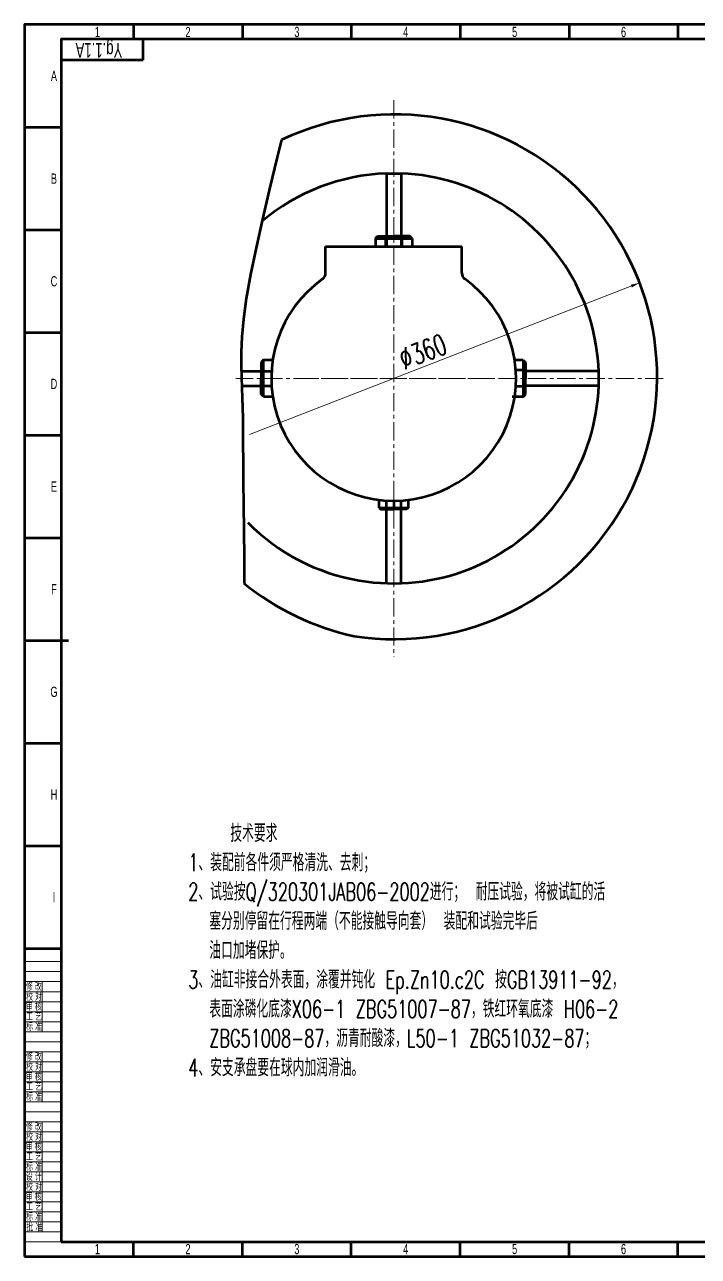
# Model space of a CAD drawing. Extents: x -25 to 1164, y -10 to 831.
# Drawn here: x -25 to 435, y -10 to 831 of the extents above; entities that cross this region are included whole.
import ezdxf
from ezdxf.enums import TextEntityAlignment as Align

# ---------------------------------------------------------------- set-up
doc = ezdxf.new("R2010")
doc.units = 0
doc.header["$LTSCALE"] = 10
doc.header["$MEASUREMENT"] = 0
doc.linetypes.add('CENTER', pattern=[2, 1.25, -0.25, 0.25, -0.25])
doc.linetypes.add('G', pattern=[2, 1.25, -0.25, 0.25, -0.25])
doc.layers.get('0').update_dxf_attribs({"linetype": 'CONTINUOUS', "lineweight": 53})
for name, color, linetype, lineweight in [('01', 7, 'CONTINUOUS', 53), ('05', 4, 'G', 20), ('1', 1, 'CENTER', 20), ('5', 5, 'CONTINUOUS', 20), ('6', 6, 'CONTINUOUS', 20)]:
    doc.layers.add(name, color=color, linetype=linetype, lineweight=lineweight)
doc.styles.add('INTECAD', font='GBTXT', dxfattribs={"width": 0.67, "bigfont": 'INTECAD'})
doc.styles.get("Standard").update_dxf_attribs({"font": 'txt.shx', "width": 0.67, "bigfont": 'hztxt.shx'})

# ---------------------------------------------------------------- blocks, each defined once
blk = doc.blocks.new('D_H_D_H')
at = {"layer": '01'}
for p, q in [((56, -14), (56, 0)), ((0, -14), (56, -14))]:
    blk.add_line(p, q, dxfattribs=at)

msp = doc.modelspace()

# ---------------------------------------------------------------- linework, layer by layer
for p, q in [((221.87, 729.39), (221.87, 679.42)), ((221.87, 729.39), (231.87, 729.39)), ((231.87, 729.39), (231.87, 679.42)), ((214.37, 685.06), (215.87, 686.56)), ((214.37, 685.06), (239.37, 685.06)), ((214.37, 685.06), (214.37, 679.4)), ((215.87, 686.56), (226.87, 686.56)), ((221.37, 685.06), (221.37, 679.42)), ((237.87, 686.56), (226.87, 686.56)), ((232.37, 685.06), (232.37, 679.42)), ((239.37, 685.06), (237.87, 686.56)), ((239.37, 685.06), (239.37, 679.4)), ((138.03, 602.12), (136.53, 600.62)), ((136.53, 600.62), (136.53, 589.62)), ((138.03, 602.12), (144.84, 602.12)), ((138.03, 577.12), (138.03, 602.12)), ((315.3, 601.85), (308.73, 601.85)), ((315.3, 601.85), (315.3, 576.85)), ((315.3, 601.85), (316.8, 600.35)), ((316.8, 600.35), (316.8, 589.35)), ((122.8, 594.48), (136.53, 594.48)), ((136.53, 578.62), (136.53, 589.62)), ((138.03, 594.48), (144.02, 594.48)), ((315.3, 594.98), (309.69, 594.98)), ((366.78, 594.48), (316.8, 594.48)), ((316.8, 578.35), (316.8, 589.35)), ((123.18, 584.48), (136.53, 584.48)), ((138.03, 584.48), (144.02, 584.48)), ((315.3, 583.98), (309.69, 583.98)), ((366.78, 584.48), (316.8, 584.48)), ((138.03, 577.12), (136.53, 578.62)), ((138.03, 577.12), (144.8, 577.12)), ((315.3, 576.85), (307.8, 576.85)), ((315.3, 576.85), (316.8, 578.35)), ((216.87, 501.07), (216.87, 507.09)), ((221.87, 501.07), (221.87, 506.63)), ((226.87, 506.07), (226.87, 500.07)), ((231.87, 501.07), (231.87, 506.63)), ((236.87, 501.07), (236.87, 506.81)), ((216.87, 501.07), (236.87, 501.07)), ((216.87, 501.07), (217.87, 500.07)), ((217.87, 500.07), (226.87, 500.07)), ((221.87, 449.57), (221.87, 500.07)), ((235.87, 500.07), (226.87, 500.07)), ((231.87, 449.57), (231.87, 500.07)), ((236.87, 501.07), (235.87, 500.07))]:
    msp.add_line(p, q)
for points in [[(-25, -10), (1164, -10), (1164, 831), (-25, 831)], [(0, 0), (1154, 0), (1154, 821), (0, 821)]]:
    msp.add_lwpolyline(points, close=True)
for points in [[(49.31, 831), (49.31, 821)], [(123.62, 831), (123.62, 821)], [(197.94, 831), (197.94, 821)], [(272.25, 831), (272.25, 821)], [(346.56, 831), (346.56, 821)], [(420.88, 831), (420.88, 821)], [(-25, 760.92), (0, 760.92)], [(150.36, 752.25), (147.45, 740.45), (142.21, 718.92), (137.3, 698.15), (132.9, 678.51), (129.17, 660.37), (126.27, 644.11), (124.33, 629.99), (123.21, 617.84), (122.72, 607.36), (122.69, 598.26), (122.93, 590.25), (123.25, 583.03), (123.5, 576.28), (123.68, 569.54), (123.8, 562.32), (123.89, 554.13), (123.97, 544.48), (124.07, 532.88), (124.2, 519), (124.35, 503.08), (124.54, 485.53), (124.74, 466.76), (124.93, 449.33)], [(-25, 690.83), (0, 690.83)], [(-25, 620.75), (0, 620.75)], [(-25, 550.67), (0, 550.67)], [(-25, 480.58), (0, 480.58)], [(-25, 410.5), (5, 410.5)], [(-25, 410.5), (0, 410.5)], [(-25, 340.42), (0, 340.42)], [(-25, 270.33), (0, 270.33)], [(-25, 200.25), (0, 200.25)], [(49.31, -10), (49.31, 0)], [(123.62, -10), (123.62, 0)], [(197.94, -10), (197.94, 0)], [(272.25, -10), (272.25, 0)], [(346.56, -10), (346.56, 0)], [(420.88, -10), (420.88, 0)]]:
    msp.add_lwpolyline(points)
for centre, radius, start, end in [((227.5, 590.55), 179.16, 261.15986, 115.50354), ((226.87, 589.48), 140, 92.04671, 129.93465), ((226.87, 589.48), 140, 260.30368, 87.95329), ((226.87, 589.48), 140, 224.67948, 260.30368), ((237.87, 589.48), 180, 231.13532, 257.84324)]:
    msp.add_arc(centre, radius, start, end)
at = {"linetype": 'Continuous'}
msp.add_arc((226.87, 589.42), 83.5, 125.58576, 54.41424, dxfattribs=at)
at = {"color": 1}
msp.add_solid([(394.65, 654.68), (388.7, 653.44), (389.42, 651.58)], dxfattribs=at)
at = {"layer": '01'}
for p, q in [((180.37, 679.42), (273.37, 679.42)), ((180.37, 661.39), (180.37, 679.42)), ((273.37, 661.39), (273.37, 679.42))]:
    msp.add_line(p, q, dxfattribs=at)
for centre, start, end in [((175.37, 661.39), 305.58576, 0), ((278.37, 661.39), 180, 234.41424)]:
    msp.add_arc(centre, 5, start, end, dxfattribs=at)
at = {"layer": '05'}
msp.add_line((294.86, 589.42), (158.89, 589.42), dxfattribs=at)
at = {"layer": '1'}
for p, q in [((226.87, 779.48), (226.87, 399.35)), ((410.89, 589.48), (119.17, 589.48)), ((226.87, 501.48), (226.87, 516.29))]:
    msp.add_line(p, q, dxfattribs=at)
at = {"layer": '5'}
msp.add_line((128.45, 551.24), (394.65, 654.68), dxfattribs=at)
at = {"layer": '6'}
for p, q in [((-25, 191.22), (0, 191.22)), ((-25, 184.39), (0, 184.39)), ((-25, 177.56), (0, 177.56)), ((-13, 143.41), (-13, 177.56)), ((-25, 170.73), (0, 170.73)), ((-25, 163.9), (0, 163.9)), ((-25, 157.07), (0, 157.07)), ((-25, 150.24), (0, 150.24)), ((-25, 143.41), (0, 143.41)), ((-25, 136.59), (0, 136.59)), ((-25, 129.76), (0, 129.76)), ((-13, 95.61), (-13, 129.76)), ((-25, 122.93), (0, 122.93)), ((-25, 116.1), (0, 116.1)), ((-25, 109.27), (0, 109.27)), ((-25, 102.44), (0, 102.44)), ((-25, 95.61), (0, 95.61)), ((-25, 88.78), (0, 88.78)), ((-25, 81.95), (0, 81.95)), ((-13, 47.8), (-13, 81.95)), ((-25, 75.12), (0, 75.12)), ((-25, 68.29), (0, 68.29)), ((-25, 61.46), (0, 61.46)), ((-25, 54.63), (0, 54.63)), ((-25, 47.8), (0, 47.8)), ((-13, 6.83), (-13, 47.8)), ((-25, 40.98), (0, 40.98)), ((-25, 34.15), (0, 34.15)), ((-25, 27.32), (0, 27.32)), ((-25, 20.49), (0, 20.49)), ((-25, 13.66), (0, 13.66)), ((-25, 6.83), (0, 6.83)), ((-25, 0), (0, 0))]:
    msp.add_line(p, q, dxfattribs=at)
msp.add_arc((226.87, 589.48), 140, 87.95329, 92.04671, dxfattribs=at)

# ---------------------------------------------------------------- block references
msp.add_blockref('D_H_D_H', (0, 821))

# ---------------------------------------------------------------- texts
at = {"layer": '5', "linetype": 'Continuous', "width": 0.67}
for s, p in [('360', (242.01, 598.39)), ('%%c', (234.1, 595.32))]:
    msp.add_text(s, height=14, rotation=21.2361, dxfattribs=at).set_placement(p)
at = {"layer": '6', "style": 'INTECAD', "width": 0.67}
for s, p in [('1', (24.66, 826)), ('2', (86.47, 826)), ('3', (160.78, 826)), ('4', (235.09, 826)), ('5', (309.41, 826)), ('6', (383.72, 826)), ('A', (-5, 795.96)), ('B', (-5, 725.88)), ('C', (-5, 655.79)), ('D', (-5, 585.71)), ('E', (-5, 515.62)), ('F', (-5, 445.54)), ('G', (-5, 375.46)), ('H', (-5, 305.38)), ('I', (-5, 235.29)), ('1', (24.66, -5)), ('2', (86.47, -5)), ('3', (160.78, -5)), ('4', (235.09, -5)), ('5', (309.41, -5)), ('6', (383.72, -5))]:
    msp.add_text(s, height=7, dxfattribs=at).set_placement(p, align=Align.MIDDLE)
for s, p in [('修 改', (-24.19, 171.4)), ('校 对', (-23.98, 164.52)), ('审 核', (-24.19, 157.84)), ('工 艺', (-23.98, 150.96)), ('标 准', (-23.98, 144.08)), ('修 改', (-24.19, 123.6)), ('校 对', (-23.98, 116.72)), ('审 核', (-24.19, 110.04)), ('标 准', (-23.98, 96.27)), ('工 艺', (-23.98, 103.16)), ('修 改', (-24.19, 75.79)), ('审 核', (-24.19, 62.23)), ('校 对', (-23.98, 68.91)), ('工 艺', (-23.98, 55.35)), ('标 准', (-23.98, 48.47)), ('设 计', (-24.19, 41.65)), ('审 核', (-24.19, 28.09)), ('校 对', (-23.98, 34.76)), ('工 艺', (-23.98, 21.21)), ('标 准', (-23.98, 14.32)), ('批 准', (-23.78, 7.23))]:
    msp.add_text(s, height=5, dxfattribs=at).set_placement(p)
at = {"layer": '6', "insert": (41.66, 808.46), "char_height": 10, "width": 45, "attachment_point": 1, "rotation": 180}
msp.add_mtext('{\\fCentury Gothic|b0|i0|c0|p34;Yg.1.1A}', dxfattribs=at)
at = {"layer": '6', "insert": (86.7, 284.95), "char_height": 12, "width": 294.0587, "attachment_point": 1}
msp.add_mtext(' {\\Ftxt.shx|c0;   技术要求 \\P1、装配前各件须严格清洗、去刺；\\P2、试验按Q/320301JAB06-2002进行； 耐压试验，将被试缸的活\\P  塞分别停留在行程两端（不能接触导向套） 装配和试验完毕后\\P  油口加堵保护。\\P3、油缸非接合外表面，涂覆并钝化 Ep.Zn10.c2C 按GB13911-92，\\P  表面涂磷化底漆X06-1 ZBG51007-87，铁红环氧底漆 H06-2 \\P  ZBG51008-87，沥青耐酸漆，L50-1 ZBG51032-87；\\P4、安支承盘要在球内加润滑油。\\P\\P\\P  }', dxfattribs=at)

doc.saveas('drawing.dxf')
